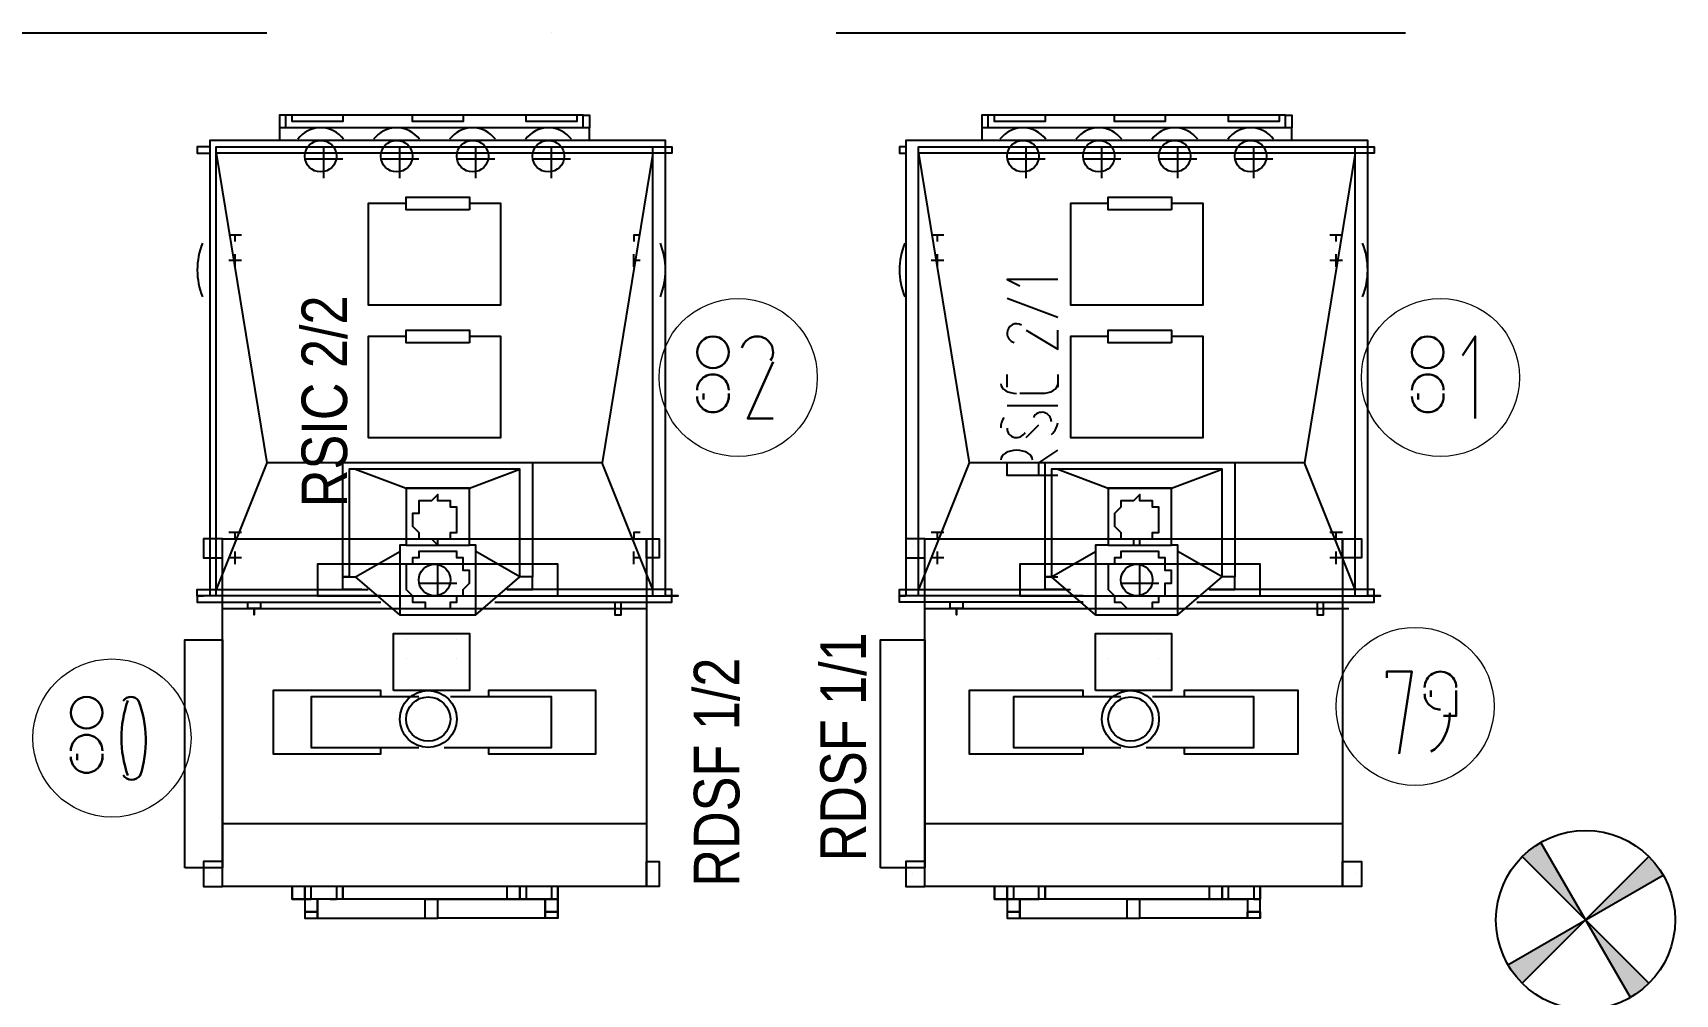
# Model space of a CAD drawing. Header units: metres. Extents: x -941 to 1333, y -28 to 1490.
# Drawn here: x 835.54 to 840.95, y 372.1 to 375.27 of the extents above; entities that cross this region are included whole.
import ezdxf

# ---------------------------------------------------------------- set-up
doc = ezdxf.new("R2010")
doc.units = ezdxf.units.M
doc.layers.add('00', color=7, linetype='Continuous')
doc.styles.add('style2A', font='swissc.ttf')

# ---------------------------------------------------------------- blocks, each defined once
blk = doc.blocks.new('auto-sprinkler')
at = {"layer": '00'}
h = blk.add_hatch(color=161, dxfattribs=at)
h.dxf.hatch_style = 1
h.paths.add_polyline_path([(0, 0), (-0.075, 0.1299, 0.065543), (-0.1061, 0.1061)])
h.paths.add_polyline_path([(0, 0), (0.1299, 0.075, 0.065543), (0.1061, 0.1061)])
h.paths.add_polyline_path([(0.075, -0.1299, 0.065543), (0.1061, -0.1061), (0, 0)])
h.paths.add_polyline_path([(-0.1299, -0.075, 0.065543), (-0.1061, -0.1061), (0, 0)])
at = {"layer": '00', "color": 170}
for points in [[(0.075, -0.1299), (-0.075, 0.1299)], [(-0.1061, -0.1061), (0.1061, 0.1061)], [(0.1061, -0.1061), (-0.1061, 0.1061)], [(-0.1299, -0.075), (0.1299, 0.075)]]:
    blk.add_lwpolyline(points, dxfattribs=at)
blk.add_circle((0, 0), 0.15, dxfattribs=at)

msp = doc.modelspace()

# ---------------------------------------------------------------- linework, layer by layer
at = {"lineweight": 25}
for points in [[(834.43749, 375.26854), (836.31205, 375.26854)], [(837.24932, 375.26854), (837.24932, 375.26854)], [(838.1866, 375.26854), (840.06116, 375.26854)], [(836.37453, 374.95611), (836.37453, 374.99777), (836.3537, 374.99777), (836.3537, 374.95611)], [(837.33264, 374.99777), (837.33264, 374.97694), (837.16601, 374.97694), (837.16601, 374.99777), (836.95773, 374.99777), (836.7911, 374.99777), (836.56199, 374.99777), (836.39536, 374.99777), (836.37453, 374.99777)], [(836.56199, 374.99777), (836.56199, 374.97694), (836.39536, 374.97694), (836.39536, 374.99777)], [(836.56199, 374.99777), (836.56199, 374.99777)], [(836.95773, 374.99777), (836.95773, 374.97694), (836.7911, 374.97694), (836.7911, 374.99777)], [(837.35347, 374.99777), (837.33264, 374.99777), (837.16601, 374.99777)], [(837.35347, 374.95611), (837.35347, 374.99777), (837.37429, 374.99777), (837.37429, 374.95611)], [(838.68648, 374.95611), (838.68648, 374.99777), (838.66566, 374.99777), (838.66566, 374.95611)], [(839.64459, 374.99777), (839.64459, 374.97694), (839.47796, 374.97694), (839.47796, 374.99777), (839.26968, 374.99777), (839.10305, 374.99777), (838.87394, 374.99777), (838.70731, 374.99777), (838.68648, 374.99777)], [(838.87394, 374.99777), (838.87394, 374.97694), (838.70731, 374.97694), (838.70731, 374.99777)], [(838.87394, 374.99777), (838.87394, 374.99777)], [(839.26968, 374.99777), (839.26968, 374.97694), (839.10305, 374.97694), (839.10305, 374.99777)], [(839.66542, 374.99777), (839.64459, 374.99777), (839.47796, 374.99777)], [(839.66542, 374.95611), (839.66542, 374.99777), (839.68625, 374.99777), (839.68625, 374.95611)], [(837.37429, 374.91445), (837.37429, 374.95611), (836.3537, 374.95611), (836.3537, 374.91445)], [(836.56199, 374.97694), (836.56199, 374.97694)], [(839.68625, 374.91445), (839.68625, 374.95611), (838.66566, 374.95611), (838.66566, 374.91445)], [(838.87394, 374.97694), (838.87394, 374.97694)], [(837.62424, 373.41481), (837.66589, 373.41481), (837.62424, 373.41481), (837.62424, 374.91445), (836.12459, 374.91445), (836.12459, 373.41481), (836.08293, 373.41481), (836.08293, 373.39398), (836.68696, 373.39398)], [(836.12459, 374.89363), (836.08293, 374.89363), (836.08293, 374.8728), (836.12459, 374.8728)], [(836.10376, 374.89363), (836.10376, 374.89363)], [(836.10376, 374.89363), (836.10376, 374.89363)], [(836.14542, 373.41481), (836.14542, 374.8728), (836.14542, 374.89363), (837.62424, 374.89363), (837.64506, 374.89363), (837.64506, 374.8728), (837.62424, 374.8728), (836.14542, 374.8728), (836.31205, 373.85221), (836.14542, 373.43564)], [(837.58258, 374.8728), (837.41595, 373.85221), (836.31205, 373.85221)], [(836.4995, 374.78948), (836.4995, 374.89363)], [(836.74944, 374.78948), (836.74944, 374.89363)], [(836.99938, 374.78948), (836.99938, 374.89363)], [(837.24932, 374.78948), (837.24932, 374.89363)], [(837.58258, 373.41481), (837.58258, 374.8728), (837.58258, 374.89363)], [(837.64506, 374.89363), (837.64506, 374.89363)], [(838.41571, 374.89363), (838.39489, 374.89363), (838.39489, 374.8728), (838.41571, 374.8728)], [(839.93619, 373.41481), (839.97784, 373.41481), (839.93619, 373.41481), (839.93619, 374.91445), (838.41571, 374.91445), (838.41571, 373.41481)], [(838.41571, 374.89363), (838.41571, 374.89363)], [(838.41571, 374.89363), (838.41571, 374.89363)], [(838.45737, 373.41481), (838.45737, 374.8728), (838.45737, 374.89363), (839.93619, 374.89363), (839.95702, 374.89363), (839.95702, 374.8728), (839.93619, 374.8728), (838.45737, 374.8728), (838.624, 373.85221), (838.45737, 373.43564)], [(839.89453, 374.8728), (839.7279, 373.85221), (838.624, 373.85221)], [(838.81145, 374.78948), (838.81145, 374.89363)], [(839.0614, 374.78948), (839.0614, 374.89363)], [(839.31134, 374.78948), (839.31134, 374.89363)], [(839.56128, 374.78948), (839.56128, 374.89363)], [(839.89453, 373.41481), (839.89453, 374.8728), (839.89453, 374.89363)], [(839.95702, 374.89363), (839.95702, 374.89363)], [(836.56199, 374.85197), (836.43702, 374.85197)], [(836.81193, 374.85197), (836.68696, 374.85197)], [(837.06187, 374.85197), (836.9369, 374.85197)], [(837.31181, 374.85197), (837.18684, 374.85197)], [(838.87394, 374.85197), (838.74897, 374.85197)], [(839.12388, 374.85197), (838.99891, 374.85197)], [(839.37382, 374.85197), (839.24885, 374.85197)], [(839.62376, 374.85197), (839.49879, 374.85197)], [(836.77027, 374.70617), (836.6453, 374.70617), (836.6453, 374.37292), (837.0827, 374.37292), (837.0827, 374.70617), (836.97856, 374.70617)], [(839.08222, 374.70617), (838.95725, 374.70617), (838.95725, 374.37292), (839.39465, 374.37292), (839.39465, 374.70617), (839.29051, 374.70617)], [(836.22873, 374.60203), (836.18708, 374.60203)], [(836.2079, 374.60203), (836.2079, 374.60203)], [(836.2079, 374.5812), (836.2079, 374.60203)], [(837.52009, 374.60203), (837.52009, 374.60203)], [(837.54092, 374.60203), (837.52009, 374.60203), (837.52009, 374.5812)], [(838.54069, 374.60203), (838.49903, 374.60203)], [(838.51986, 374.60203), (838.51986, 374.60203)], [(838.51986, 374.5812), (838.51986, 374.60203)], [(839.85287, 374.60203), (839.81122, 374.60203)], [(839.83205, 374.60203), (839.83205, 374.60203)], [(839.83205, 374.5812), (839.83205, 374.60203)], [(836.22873, 374.51872), (836.18708, 374.51872)], [(836.2079, 374.49789), (836.2079, 374.53954)], [(836.2079, 374.51872), (836.2079, 374.51872)], [(837.52009, 374.49789), (837.52009, 374.53954)], [(837.52009, 374.51872), (837.52009, 374.51872)], [(837.54092, 374.51872), (837.52009, 374.51872)], [(838.54069, 374.51872), (838.49903, 374.51872)], [(838.51986, 374.49789), (838.51986, 374.53954)], [(838.51986, 374.51872), (838.51986, 374.51872)], [(839.85287, 374.51872), (839.81122, 374.51872)], [(839.83205, 374.49789), (839.83205, 374.53954)], [(839.83205, 374.51872), (839.83205, 374.51872)], [(838.9156, 374.45623), (838.74897, 374.45623), (838.79063, 374.4354)], [(838.9156, 374.33126), (838.74897, 374.39374)], [(838.81145, 374.2896), (838.9156, 374.22712), (838.9156, 374.2896)], [(836.24956, 374.22712), (836.24956, 374.22712)], [(836.77027, 374.26877), (836.6453, 374.26877), (836.6453, 373.93552), (837.0827, 373.93552), (837.0827, 374.26877), (836.97856, 374.26877)], [(837.47844, 374.22712), (837.47844, 374.22712)], [(838.56151, 374.22712), (838.56151, 374.22712)], [(839.08222, 374.26877), (838.95725, 374.26877), (838.95725, 373.93552), (839.39465, 373.93552), (839.39465, 374.26877), (839.29051, 374.26877)], [(839.79039, 374.22712), (839.79039, 374.22712)], [(836.24956, 374.20629), (836.24956, 374.20629)], [(836.27039, 374.20629), (836.27039, 374.20629)], [(836.27039, 374.20629), (836.27039, 374.20629)], [(837.47844, 374.20629), (837.47844, 374.20629)], [(837.47844, 374.20629), (837.47844, 374.20629)], [(838.56151, 374.20629), (838.56151, 374.20629)], [(838.58234, 374.20629), (838.58234, 374.20629)], [(839.79039, 374.20629), (839.79039, 374.20629)], [(839.79039, 374.20629), (839.79039, 374.20629)], [(838.74897, 374.10215), (838.74897, 374.1438)], [(838.9156, 374.1438), (838.9156, 374.10215)], [(838.87394, 374.08132), (838.79063, 374.08132)], [(838.9156, 374.03966), (838.74897, 374.03966)], [(836.29122, 373.95635), (836.29122, 373.95635)], [(836.31205, 373.95635), (836.31205, 373.95635)], [(836.31205, 373.95635), (836.31205, 373.95635)], [(837.43678, 373.95635), (837.43678, 373.95635)], [(837.43678, 373.95635), (837.43678, 373.95635)], [(838.60317, 373.95635), (838.60317, 373.95635)], [(838.60317, 373.95635), (838.60317, 373.95635)], [(838.624, 373.95635), (838.624, 373.95635)], [(838.624, 373.95635), (838.624, 373.95635)], [(838.81145, 373.93552), (838.85311, 373.97718)], [(839.74873, 373.95635), (839.74873, 373.95635)], [(839.74873, 373.95635), (839.74873, 373.95635)], [(836.77027, 373.76889), (836.97856, 373.76889), (837.14518, 373.83138), (836.58282, 373.83138), (836.58282, 373.4773), (836.56199, 373.4773), (836.56199, 373.85221)], [(837.18684, 373.85221), (837.18684, 373.4773), (837.14518, 373.4773), (837.14518, 373.83138)], [(837.58258, 373.43564), (837.41595, 373.85221)], [(838.9156, 373.81055), (838.74897, 373.81055), (838.74897, 373.85221)], [(838.85311, 373.81055), (838.85311, 373.85221), (838.9156, 373.89386)], [(839.08222, 373.76889), (839.29051, 373.76889), (839.45713, 373.83138), (838.89477, 373.83138), (838.89477, 373.4773), (838.87394, 373.4773), (838.87394, 373.85221)], [(839.49879, 373.85221), (839.49879, 373.4773), (839.45713, 373.4773), (839.45713, 373.83138)], [(839.89453, 373.43564), (839.7279, 373.85221)], [(836.60364, 373.83138), (836.77027, 373.76889), (836.77027, 373.58144), (836.74944, 373.58144), (836.74944, 373.35232), (836.60364, 373.4773), (836.74944, 373.56061)], [(838.9156, 373.83138), (839.08222, 373.76889), (839.08222, 373.58144), (839.04057, 373.58144), (839.04057, 373.35232), (838.89477, 373.4773), (839.04057, 373.56061)], [(836.27039, 373.74806), (836.27039, 373.74806)], [(836.29122, 373.76889), (836.29122, 373.76889)], [(836.29122, 373.76889), (836.29122, 373.76889)], [(836.74944, 373.35232), (836.99938, 373.35232), (836.99938, 373.58144), (836.97856, 373.58144), (836.97856, 373.76889), (836.77027, 373.76889), (836.77027, 373.58144), (836.97856, 373.58144)], [(837.45761, 373.76889), (837.45761, 373.76889)], [(837.45761, 373.76889), (837.45761, 373.76889)], [(837.45761, 373.74806), (837.45761, 373.74806)], [(838.58234, 373.74806), (838.58234, 373.74806)], [(838.60317, 373.76889), (838.60317, 373.76889)], [(838.60317, 373.76889), (838.60317, 373.76889)], [(839.04057, 373.35232), (839.31134, 373.35232), (839.31134, 373.58144), (839.29051, 373.58144), (839.29051, 373.76889), (839.08222, 373.76889), (839.08222, 373.58144), (839.29051, 373.58144)], [(839.76956, 373.76889), (839.76956, 373.76889)], [(839.76956, 373.76889), (839.76956, 373.76889)], [(839.76956, 373.74806), (839.76956, 373.74806)], [(836.24956, 373.70641), (836.24956, 373.70641)], [(836.24956, 373.68558), (836.24956, 373.68558)], [(836.24956, 373.68558), (836.24956, 373.68558)], [(836.27039, 373.72724), (836.27039, 373.72724)], [(836.27039, 373.72724), (836.27039, 373.72724)], [(837.47844, 373.72724), (837.47844, 373.72724)], [(837.47844, 373.72724), (837.47844, 373.72724)], [(837.47844, 373.70641), (837.47844, 373.70641)], [(837.47844, 373.68558), (837.47844, 373.68558)], [(837.49927, 373.68558), (837.49927, 373.68558)], [(838.56151, 373.70641), (838.56151, 373.70641)], [(838.56151, 373.68558), (838.56151, 373.68558)], [(838.56151, 373.68558), (838.56151, 373.68558)], [(838.58234, 373.72724), (838.58234, 373.72724)], [(838.58234, 373.72724), (838.58234, 373.72724)], [(839.79039, 373.72724), (839.79039, 373.72724)], [(839.79039, 373.72724), (839.79039, 373.72724)], [(839.79039, 373.70641), (839.79039, 373.70641)], [(839.79039, 373.68558), (839.79039, 373.68558)], [(839.81122, 373.68558), (839.81122, 373.68558)], [(836.12459, 373.58144), (836.12459, 373.58144)], [(836.22873, 373.62309), (836.18708, 373.62309)], [(836.2079, 373.62309), (836.2079, 373.62309)], [(836.2079, 373.60227), (836.2079, 373.62309)], [(836.87441, 373.58144), (836.87441, 373.58144)], [(836.87441, 373.58144), (836.87441, 373.58144)], [(837.52009, 373.62309), (837.52009, 373.62309)], [(837.54092, 373.62309), (837.52009, 373.62309), (837.52009, 373.60227)], [(837.58258, 373.58144), (837.58258, 373.58144)], [(837.58258, 373.58144), (837.58258, 373.58144)], [(838.43654, 373.58144), (838.43654, 373.58144)], [(838.54069, 373.62309), (838.49903, 373.62309)], [(838.51986, 373.62309), (838.51986, 373.62309)], [(838.51986, 373.60227), (838.51986, 373.62309)], [(839.18637, 373.58144), (839.18637, 373.58144)], [(839.18637, 373.58144), (839.18637, 373.58144)], [(839.85287, 373.62309), (839.81122, 373.62309)], [(839.83205, 373.62309), (839.83205, 373.62309)], [(839.83205, 373.60227), (839.83205, 373.62309)], [(839.89453, 373.58144), (839.89453, 373.58144)], [(839.89453, 373.58144), (839.89453, 373.58144)], [(836.22873, 373.53978), (836.18708, 373.53978)], [(836.2079, 373.51895), (836.2079, 373.56061)], [(836.2079, 373.53978), (836.2079, 373.53978)], [(836.87441, 373.41481), (836.87441, 373.51895)], [(836.99938, 373.35232), (837.14518, 373.4773), (836.99938, 373.56061)], [(837.52009, 373.51895), (837.52009, 373.56061)], [(837.52009, 373.53978), (837.52009, 373.53978)], [(837.54092, 373.53978), (837.52009, 373.53978)], [(838.54069, 373.53978), (838.49903, 373.53978)], [(838.51986, 373.51895), (838.51986, 373.56061)], [(838.51986, 373.53978), (838.51986, 373.53978)], [(839.18637, 373.41481), (839.18637, 373.51895)], [(839.31134, 373.35232), (839.45713, 373.4773), (839.31134, 373.56061)], [(839.85287, 373.53978), (839.81122, 373.53978)], [(839.83205, 373.51895), (839.83205, 373.56061)], [(839.83205, 373.53978), (839.83205, 373.53978)], [(836.62447, 373.43564), (836.56199, 373.43564), (836.56199, 373.4773), (836.60364, 373.4773)], [(836.97856, 373.4773), (836.97856, 373.4773)], [(837.06187, 373.41481), (837.62424, 373.41481), (837.64506, 373.41481), (837.64506, 373.43564), (837.62424, 373.43564), (837.10353, 373.43564), (837.18684, 373.43564), (837.18684, 373.4773), (837.14518, 373.4773)], [(838.93642, 373.43564), (838.87394, 373.43564), (838.87394, 373.4773), (838.9156, 373.4773)], [(839.29051, 373.4773), (839.29051, 373.4773)], [(839.37382, 373.41481), (839.93619, 373.41481), (839.95702, 373.41481), (839.95702, 373.43564), (839.93619, 373.43564), (839.41548, 373.43564), (839.49879, 373.43564), (839.49879, 373.4773), (839.45713, 373.4773)], [(836.68696, 373.41481), (836.12459, 373.41481), (836.08293, 373.41481), (836.08293, 373.43564), (836.12459, 373.43564), (836.6453, 373.43564)], [(836.08293, 373.41481), (836.08293, 373.41481)], [(836.08293, 373.41481), (836.10376, 373.41481)], [(836.08293, 373.41481), (836.08293, 373.41481)], [(836.10376, 373.43564), (836.10376, 373.43564)], [(836.10376, 373.41481), (836.10376, 373.41481)], [(836.14542, 373.41481), (836.14542, 373.41481)], [(836.81193, 373.45647), (836.9369, 373.45647)], [(837.06187, 373.39398), (837.64506, 373.39398), (837.64506, 373.41481)], [(837.58258, 373.41481), (837.58258, 373.41481)], [(837.62424, 373.41481), (837.62424, 373.41481)], [(837.64506, 373.43564), (837.64506, 373.43564)], [(837.66589, 373.41481), (837.66589, 373.41481)], [(837.66589, 373.41481), (837.66589, 373.41481)], [(838.99891, 373.41481), (838.41571, 373.41481), (838.39489, 373.41481), (838.39489, 373.43564), (838.41571, 373.43564), (838.95725, 373.43564)], [(838.99891, 373.39398), (838.39489, 373.39398), (838.39489, 373.41481), (838.41571, 373.41481), (838.39489, 373.41481)], [(838.39489, 373.41481), (838.39489, 373.41481)], [(838.39489, 373.41481), (838.39489, 373.41481)], [(838.41571, 373.41481), (838.41571, 373.41481)], [(838.45737, 373.41481), (838.45737, 373.41481)], [(839.12388, 373.45647), (839.24885, 373.45647)], [(839.37382, 373.39398), (839.95702, 373.39398), (839.95702, 373.41481)], [(839.89453, 373.41481), (839.89453, 373.41481)], [(839.93619, 373.41481), (839.93619, 373.41481)], [(839.95702, 373.43564), (839.95702, 373.43564)], [(839.97784, 373.41481), (839.97784, 373.41481)], [(839.97784, 373.41481), (839.97784, 373.41481)], [(836.16625, 373.37315), (837.56175, 373.37315)], [(836.29122, 373.39398), (836.29122, 373.37315), (836.24956, 373.37315), (836.24956, 373.39398)], [(836.24956, 373.37315), (836.24956, 373.37315)], [(836.27039, 373.37315), (836.27039, 373.35232), (836.27039, 373.37315)], [(837.45761, 373.39398), (837.45761, 373.37315), (837.47844, 373.37315), (837.47844, 373.39398)], [(837.45761, 373.37315), (837.45761, 373.35232), (837.47844, 373.35232), (837.47844, 373.37315)], [(837.47844, 373.37315), (837.47844, 373.37315)], [(838.4782, 373.37315), (839.8737, 373.37315)], [(838.60317, 373.39398), (838.60317, 373.37315), (838.56151, 373.37315), (838.56151, 373.39398)], [(838.56151, 373.37315), (838.56151, 373.37315)], [(838.58234, 373.37315), (838.58234, 373.35232), (838.58234, 373.37315)], [(839.76956, 373.39398), (839.76956, 373.37315), (839.79039, 373.37315), (839.79039, 373.39398)], [(839.76956, 373.37315), (839.76956, 373.35232), (839.79039, 373.35232), (839.79039, 373.37315)], [(839.79039, 373.37315), (839.79039, 373.37315)], [(836.27039, 373.35232), (836.27039, 373.35232)], [(838.58234, 373.35232), (838.58234, 373.35232)], [(836.77027, 373.26901), (836.77027, 373.26901)], [(836.9369, 373.26901), (836.9369, 373.26901)], [(839.08222, 373.26901), (839.08222, 373.26901)], [(839.24885, 373.26901), (839.24885, 373.26901)], [(836.77027, 373.20653), (836.77027, 373.20653)], [(836.9369, 373.20653), (836.9369, 373.20653)], [(839.08222, 373.20653), (839.08222, 373.20653)], [(839.24885, 373.20653), (839.24885, 373.20653)], [(836.68696, 373.08156), (836.68696, 373.10238), (836.33287, 373.10238), (836.33287, 372.8941), (836.68696, 372.8941), (836.68696, 372.91493)], [(837.04104, 372.91493), (837.04104, 372.8941), (837.39512, 372.8941), (837.39512, 373.10238), (837.04104, 373.10238), (837.04104, 373.08156)], [(838.99891, 373.08156), (838.99891, 373.10238), (838.624, 373.10238), (838.624, 372.8941), (838.99891, 372.8941), (838.99891, 372.91493)], [(839.33216, 372.91493), (839.33216, 372.8941), (839.70708, 372.8941), (839.70708, 373.10238), (839.33216, 373.10238), (839.33216, 373.08156)], [(836.81193, 373.08156), (836.45785, 373.08156), (836.45785, 372.91493), (836.81193, 372.91493)], [(836.89524, 372.91493), (837.24932, 372.91493), (837.24932, 373.08156), (836.91607, 373.08156)], [(839.12388, 373.08156), (838.7698, 373.08156), (838.7698, 372.91493), (839.12388, 372.91493)], [(839.20719, 372.91493), (839.56128, 372.91493), (839.56128, 373.08156), (839.22802, 373.08156)], [(836.16625, 372.66499), (837.56175, 372.66499)], [(838.4782, 372.66499), (839.85287, 372.66499)], [(836.12459, 372.49836), (836.12459, 372.49836)], [(837.58258, 372.49836), (837.58258, 372.49836)], [(838.43654, 372.49836), (838.43654, 372.49836)], [(839.89453, 372.49836), (839.89453, 372.49836)], [(836.39536, 372.4567), (836.39536, 372.41505), (836.39536, 372.4567)], [(837.24932, 372.4567), (837.24932, 372.41505), (837.27015, 372.41505), (837.24932, 372.41505), (837.2285, 372.41505), (837.27015, 372.41505), (837.27015, 372.37339), (837.2285, 372.37339), (837.27015, 372.37339), (837.2285, 372.37339), (837.27015, 372.37339), (837.27015, 372.41505), (837.2285, 372.41505), (837.18684, 372.41505), (836.85358, 372.41505), (836.52033, 372.41505), (836.47867, 372.41505), (836.43702, 372.41505), (836.39536, 372.41505), (836.39536, 372.4567)], [(836.39536, 372.41505), (836.43702, 372.41505), (836.43702, 372.4567), (836.43702, 372.41505), (836.43702, 372.37339), (836.43702, 372.35256)], [(836.54116, 372.4567), (836.54116, 372.41505), (836.52033, 372.41505), (836.47867, 372.41505), (836.45785, 372.41505), (836.43702, 372.41505), (836.45785, 372.41505), (836.45785, 372.4567)], [(837.10353, 372.41505), (837.10353, 372.4567)], [(837.16601, 372.4567), (837.16601, 372.41505)], [(838.70731, 372.4567), (838.70731, 372.41505), (838.70731, 372.4567)], [(839.56128, 372.4567), (839.56128, 372.41505), (839.58211, 372.41505), (839.56128, 372.41505), (839.54045, 372.41505), (839.49879, 372.41505), (839.16554, 372.41505), (838.83228, 372.41505), (838.79063, 372.41505), (838.74897, 372.41505), (838.70731, 372.41505), (838.70731, 372.4567)], [(838.70731, 372.41505), (838.74897, 372.41505), (838.74897, 372.4567), (838.74897, 372.41505), (838.74897, 372.37339), (838.74897, 372.35256)], [(838.7698, 372.4567), (838.7698, 372.41505), (838.74897, 372.41505), (838.7698, 372.41505), (838.79063, 372.41505), (838.83228, 372.41505), (838.85311, 372.41505), (838.85311, 372.4567)], [(839.14471, 372.35256), (839.14471, 372.41505), (838.79063, 372.41505), (838.74897, 372.41505), (838.74897, 372.37339), (838.79063, 372.37339), (838.79063, 372.41505), (838.79063, 372.37339), (838.74897, 372.37339), (838.74897, 372.35256), (838.79063, 372.35256), (838.79063, 372.37339), (838.79063, 372.35256), (839.14471, 372.35256), (839.18637, 372.35256), (839.18637, 372.41505), (839.54045, 372.41505), (839.54045, 372.37339), (839.58211, 372.37339), (839.54045, 372.37339), (839.58211, 372.37339), (839.58211, 372.41505), (839.58211, 372.4567), (839.58211, 372.41505), (839.54045, 372.41505), (839.49879, 372.41505), (839.47796, 372.41505), (839.47796, 372.4567)], [(839.41548, 372.41505), (839.41548, 372.4567)], [(836.39536, 372.41505), (836.39536, 372.41505)], [(836.39536, 372.41505), (836.39536, 372.41505)], [(836.83276, 372.35256), (836.83276, 372.41505), (836.47867, 372.41505), (836.43702, 372.41505), (836.43702, 372.37339), (836.47867, 372.37339), (836.47867, 372.41505), (836.47867, 372.37339), (836.43702, 372.37339), (836.43702, 372.35256), (836.47867, 372.35256), (836.47867, 372.37339), (836.47867, 372.35256), (836.83276, 372.35256), (836.87441, 372.35256), (836.87441, 372.41505), (837.2285, 372.41505), (837.2285, 372.37339), (837.2285, 372.41505), (837.18684, 372.41505)], [(836.43702, 372.41505), (836.43702, 372.41505)], [(836.43702, 372.41505), (836.43702, 372.41505)], [(836.43702, 372.41505), (836.43702, 372.41505)], [(836.43702, 372.41505), (836.43702, 372.41505)], [(836.43702, 372.41505), (836.43702, 372.41505)], [(836.43702, 372.41505), (836.43702, 372.41505)], [(836.43702, 372.41505), (836.43702, 372.41505)], [(836.43702, 372.41505), (836.43702, 372.41505)], [(836.45785, 372.41505), (836.45785, 372.41505)], [(836.47867, 372.41505), (836.47867, 372.41505)], [(836.47867, 372.41505), (836.47867, 372.41505)], [(836.47867, 372.41505), (836.47867, 372.41505)], [(836.4995, 372.41505), (836.4995, 372.41505)], [(836.54116, 372.41505), (836.52033, 372.41505), (836.54116, 372.41505)], [(836.52033, 372.41505), (836.52033, 372.41505)], [(836.52033, 372.41505), (836.52033, 372.41505)], [(836.52033, 372.41505), (836.52033, 372.41505)], [(836.52033, 372.41505), (836.52033, 372.41505)], [(836.54116, 372.41505), (836.54116, 372.41505)], [(836.54116, 372.41505), (836.54116, 372.41505)], [(836.83276, 372.41505), (836.87441, 372.41505)], [(836.83276, 372.41505), (836.83276, 372.41505)], [(836.87441, 372.41505), (836.83276, 372.41505)], [(836.83276, 372.41505), (836.83276, 372.41505)], [(836.83276, 372.41505), (836.83276, 372.41505)], [(836.83276, 372.41505), (836.83276, 372.41505)], [(836.83276, 372.41505), (836.83276, 372.41505)], [(836.85358, 372.41505), (836.85358, 372.41505)], [(836.85358, 372.41505), (836.85358, 372.41505)], [(836.85358, 372.41505), (836.85358, 372.41505)], [(836.85358, 372.41505), (836.85358, 372.41505)], [(836.85358, 372.41505), (836.85358, 372.41505)], [(836.87441, 372.41505), (836.87441, 372.41505)], [(836.87441, 372.41505), (836.87441, 372.41505)], [(836.87441, 372.41505), (836.87441, 372.41505)], [(837.18684, 372.41505), (837.18684, 372.41505)], [(837.18684, 372.41505), (837.18684, 372.41505)], [(837.18684, 372.41505), (837.18684, 372.41505)], [(837.18684, 372.41505), (837.18684, 372.41505)], [(837.18684, 372.41505), (837.18684, 372.41505)], [(837.20767, 372.41505), (837.20767, 372.41505)], [(837.2285, 372.41505), (837.2285, 372.41505)], [(837.2285, 372.41505), (837.2285, 372.41505)], [(837.2285, 372.41505), (837.2285, 372.41505)], [(837.2285, 372.41505), (837.2285, 372.41505)], [(837.24932, 372.41505), (837.24932, 372.41505)], [(837.27015, 372.41505), (837.27015, 372.41505)], [(837.27015, 372.41505), (837.27015, 372.41505)], [(837.27015, 372.41505), (837.27015, 372.41505)], [(837.27015, 372.41505), (837.27015, 372.41505)], [(837.27015, 372.41505), (837.27015, 372.41505)], [(837.27015, 372.41505), (837.27015, 372.41505)], [(837.27015, 372.41505), (837.27015, 372.41505)], [(837.27015, 372.41505), (837.27015, 372.41505)], [(837.27015, 372.41505), (837.27015, 372.41505)], [(838.70731, 372.41505), (838.70731, 372.41505)], [(838.70731, 372.41505), (838.70731, 372.41505)], [(838.74897, 372.41505), (838.74897, 372.41505)], [(838.74897, 372.41505), (838.74897, 372.41505)], [(838.74897, 372.41505), (838.74897, 372.41505)], [(838.74897, 372.41505), (838.74897, 372.41505)], [(838.74897, 372.41505), (838.74897, 372.41505)], [(838.74897, 372.41505), (838.74897, 372.41505)], [(838.74897, 372.41505), (838.74897, 372.41505)], [(838.74897, 372.41505), (838.74897, 372.41505)], [(838.7698, 372.41505), (838.7698, 372.41505)], [(838.79063, 372.41505), (838.79063, 372.41505)], [(838.79063, 372.41505), (838.79063, 372.41505)], [(838.79063, 372.41505), (838.79063, 372.41505)], [(838.81145, 372.41505), (838.81145, 372.41505)], [(838.83228, 372.41505), (838.83228, 372.41505)], [(838.83228, 372.41505), (838.83228, 372.41505)], [(838.83228, 372.41505), (838.83228, 372.41505)], [(838.83228, 372.41505), (838.83228, 372.41505)], [(838.83228, 372.41505), (838.83228, 372.41505)], [(839.14471, 372.41505), (839.18637, 372.41505)], [(839.14471, 372.41505), (839.14471, 372.41505)], [(839.18637, 372.41505), (839.14471, 372.41505)], [(839.14471, 372.41505), (839.14471, 372.41505)], [(839.14471, 372.41505), (839.14471, 372.41505)], [(839.14471, 372.41505), (839.14471, 372.41505)], [(839.14471, 372.41505), (839.14471, 372.41505)], [(839.16554, 372.41505), (839.16554, 372.41505)], [(839.16554, 372.41505), (839.16554, 372.41505)], [(839.16554, 372.41505), (839.16554, 372.41505)], [(839.16554, 372.41505), (839.16554, 372.41505)], [(839.16554, 372.41505), (839.16554, 372.41505)], [(839.18637, 372.41505), (839.18637, 372.41505)], [(839.18637, 372.41505), (839.18637, 372.41505)], [(839.18637, 372.41505), (839.18637, 372.41505)], [(839.47796, 372.41505), (839.47796, 372.41505)], [(839.47796, 372.41505), (839.49879, 372.41505), (839.47796, 372.41505)], [(839.47796, 372.41505), (839.47796, 372.41505)], [(839.49879, 372.41505), (839.49879, 372.41505)], [(839.49879, 372.41505), (839.49879, 372.41505)], [(839.49879, 372.41505), (839.49879, 372.41505)], [(839.51962, 372.41505), (839.51962, 372.41505)], [(839.54045, 372.41505), (839.54045, 372.41505)], [(839.54045, 372.41505), (839.54045, 372.41505)], [(839.54045, 372.41505), (839.54045, 372.41505)], [(839.54045, 372.41505), (839.54045, 372.41505)], [(839.56128, 372.41505), (839.56128, 372.41505)], [(839.58211, 372.41505), (839.58211, 372.41505)], [(839.58211, 372.41505), (839.58211, 372.41505)], [(839.58211, 372.41505), (839.58211, 372.41505)], [(839.58211, 372.41505), (839.58211, 372.41505)], [(839.58211, 372.41505), (839.58211, 372.41505)], [(839.58211, 372.41505), (839.58211, 372.41505)], [(839.58211, 372.41505), (839.58211, 372.41505)], [(839.58211, 372.41505), (839.58211, 372.41505)], [(839.58211, 372.41505), (839.58211, 372.41505)], [(836.43702, 372.37339), (836.43702, 372.37339)], [(836.43702, 372.37339), (836.43702, 372.37339)], [(836.43702, 372.37339), (836.43702, 372.37339)], [(836.43702, 372.37339), (836.43702, 372.37339)], [(836.43702, 372.37339), (836.43702, 372.37339)], [(836.43702, 372.37339), (836.43702, 372.37339)], [(836.47867, 372.37339), (836.43702, 372.37339)], [(836.43702, 372.37339), (836.43702, 372.37339)], [(836.47867, 372.37339), (836.43702, 372.37339)], [(836.43702, 372.35256), (836.43702, 372.35256)], [(836.47867, 372.37339), (836.47867, 372.37339)], [(836.47867, 372.35256), (836.47867, 372.35256)], [(836.47867, 372.35256), (836.47867, 372.35256)], [(836.47867, 372.35256), (836.47867, 372.35256)], [(836.83276, 372.37339), (836.83276, 372.37339)], [(836.83276, 372.35256), (836.83276, 372.35256)], [(836.83276, 372.35256), (836.83276, 372.35256)], [(836.83276, 372.35256), (836.83276, 372.35256)], [(837.27015, 372.35256), (837.27015, 372.37339), (837.27015, 372.35256), (837.2285, 372.35256), (837.2285, 372.37339), (837.2285, 372.35256), (836.87441, 372.35256)], [(836.87441, 372.35256), (836.87441, 372.35256)], [(836.87441, 372.35256), (836.87441, 372.35256)], [(837.2285, 372.37339), (837.2285, 372.37339)], [(837.2285, 372.35256), (837.2285, 372.35256)], [(837.2285, 372.35256), (837.2285, 372.35256)], [(837.2285, 372.35256), (837.2285, 372.35256)], [(837.27015, 372.37339), (837.27015, 372.37339)], [(837.27015, 372.37339), (837.27015, 372.37339)], [(837.27015, 372.37339), (837.27015, 372.37339)], [(837.27015, 372.37339), (837.27015, 372.37339)], [(837.27015, 372.37339), (837.27015, 372.37339)], [(837.27015, 372.37339), (837.27015, 372.37339)], [(837.27015, 372.35256), (837.27015, 372.35256)], [(838.74897, 372.37339), (838.74897, 372.37339)], [(838.74897, 372.37339), (838.74897, 372.37339)], [(838.74897, 372.37339), (838.74897, 372.37339)], [(838.74897, 372.37339), (838.74897, 372.37339)], [(838.74897, 372.37339), (838.74897, 372.37339)], [(838.74897, 372.37339), (838.74897, 372.37339)], [(838.79063, 372.37339), (838.74897, 372.37339)], [(838.74897, 372.37339), (838.74897, 372.37339)], [(838.79063, 372.37339), (838.74897, 372.37339)], [(838.74897, 372.35256), (838.74897, 372.35256)], [(838.79063, 372.37339), (838.79063, 372.37339)], [(838.79063, 372.35256), (838.79063, 372.35256)], [(838.79063, 372.35256), (838.79063, 372.35256)], [(838.79063, 372.35256), (838.79063, 372.35256)], [(839.14471, 372.37339), (839.14471, 372.37339)], [(839.14471, 372.35256), (839.14471, 372.35256)], [(839.14471, 372.35256), (839.14471, 372.35256)], [(839.14471, 372.35256), (839.14471, 372.35256)], [(839.58211, 372.35256), (839.58211, 372.37339), (839.58211, 372.35256), (839.54045, 372.35256), (839.54045, 372.37339), (839.54045, 372.35256), (839.18637, 372.35256)], [(839.18637, 372.35256), (839.18637, 372.35256)], [(839.18637, 372.35256), (839.18637, 372.35256)], [(839.54045, 372.37339), (839.54045, 372.37339)], [(839.54045, 372.35256), (839.54045, 372.35256)], [(839.54045, 372.35256), (839.54045, 372.35256)], [(839.54045, 372.35256), (839.54045, 372.35256)], [(839.58211, 372.37339), (839.58211, 372.37339)], [(839.58211, 372.37339), (839.58211, 372.37339)], [(839.58211, 372.37339), (839.58211, 372.37339)], [(839.58211, 372.37339), (839.58211, 372.37339)], [(839.58211, 372.37339), (839.58211, 372.37339)], [(839.58211, 372.37339), (839.58211, 372.37339)], [(839.58211, 372.35256), (839.58211, 372.35256)]]:
    msp.add_lwpolyline(points, dxfattribs=at)
for points in [[(836.97856, 374.68534), (836.77027, 374.68534), (836.77027, 374.727), (836.97856, 374.727)], [(839.29051, 374.68534), (839.08222, 374.68534), (839.08222, 374.727), (839.29051, 374.727)], [(836.97856, 374.24795), (836.77027, 374.24795), (836.77027, 374.2896), (836.97856, 374.2896)], [(839.29051, 374.24795), (839.08222, 374.24795), (839.08222, 374.2896), (839.29051, 374.2896)], [(836.87441, 373.58144), (836.87441, 373.60227), (836.89524, 373.60227), (836.91607, 373.60227), (836.91607, 373.62309), (836.9369, 373.62309), (836.9369, 373.64392), (836.9369, 373.66475), (836.9369, 373.68558), (836.9369, 373.70641), (836.91607, 373.70641), (836.91607, 373.72724), (836.89524, 373.72724), (836.87441, 373.72724), (836.87441, 373.74806), (836.85358, 373.72724), (836.83276, 373.72724), (836.81193, 373.72724), (836.81193, 373.70641), (836.81193, 373.68558), (836.7911, 373.68558), (836.7911, 373.66475), (836.7911, 373.64392), (836.81193, 373.62309), (836.81193, 373.60227), (836.83276, 373.60227), (836.85358, 373.60227)], [(839.18637, 373.58144), (839.18637, 373.60227), (839.20719, 373.60227), (839.22802, 373.60227), (839.22802, 373.62309), (839.24885, 373.62309), (839.24885, 373.64392), (839.24885, 373.66475), (839.24885, 373.68558), (839.24885, 373.70641), (839.22802, 373.70641), (839.22802, 373.72724), (839.20719, 373.72724), (839.18637, 373.72724), (839.18637, 373.74806), (839.16554, 373.72724), (839.14471, 373.72724), (839.12388, 373.72724), (839.12388, 373.70641), (839.10305, 373.68558), (839.10305, 373.66475), (839.10305, 373.64392), (839.12388, 373.62309), (839.12388, 373.60227), (839.14471, 373.60227), (839.16554, 373.60227), (839.16554, 373.58144)], [(836.16625, 373.53978), (836.16625, 373.60227), (836.10376, 373.60227), (836.10376, 373.53978)], [(836.16625, 372.4567), (836.16625, 373.60227), (837.56175, 373.60227), (837.56175, 372.4567)], [(837.56175, 373.53978), (837.56175, 373.60227), (837.60341, 373.60227), (837.60341, 373.53978)], [(837.56175, 373.53978), (837.56175, 373.60227), (837.60341, 373.60227), (837.60341, 373.53978)], [(838.4782, 373.53978), (838.4782, 373.60227), (838.41571, 373.60227), (838.41571, 373.53978)], [(838.4782, 372.4567), (838.4782, 373.60227), (839.85287, 373.60227), (839.85287, 372.4567)], [(839.85287, 373.53978), (839.85287, 373.60227), (839.91536, 373.60227), (839.91536, 373.53978)], [(839.85287, 373.53978), (839.85287, 373.60227), (839.91536, 373.60227), (839.91536, 373.53978)], [(837.27015, 373.41481), (837.27015, 373.51895), (836.47867, 373.51895), (836.47867, 373.41481)], [(836.97856, 373.4773), (836.97856, 373.49812), (836.95773, 373.49812), (836.95773, 373.51895), (836.95773, 373.53978), (836.9369, 373.53978), (836.9369, 373.56061), (836.91607, 373.56061), (836.89524, 373.56061), (836.87441, 373.56061), (836.85358, 373.56061), (836.83276, 373.56061), (836.81193, 373.56061), (836.81193, 373.53978), (836.7911, 373.53978), (836.7911, 373.51895), (836.77027, 373.51895), (836.77027, 373.49812), (836.77027, 373.4773), (836.77027, 373.45647), (836.77027, 373.43564), (836.7911, 373.41481), (836.7911, 373.39398), (836.81193, 373.39398), (836.83276, 373.39398), (836.83276, 373.37315), (836.85358, 373.37315), (836.87441, 373.37315), (836.89524, 373.37315), (836.91607, 373.37315), (836.91607, 373.39398), (836.9369, 373.39398), (836.9369, 373.41481), (836.95773, 373.41481), (836.95773, 373.43564), (836.97856, 373.45647)], [(839.58211, 373.41481), (839.58211, 373.51895), (838.79063, 373.51895), (838.79063, 373.41481)], [(839.29051, 373.4773), (839.29051, 373.49812), (839.26968, 373.49812), (839.26968, 373.51895), (839.26968, 373.53978), (839.24885, 373.53978), (839.24885, 373.56061), (839.22802, 373.56061), (839.20719, 373.56061), (839.18637, 373.56061), (839.16554, 373.56061), (839.14471, 373.56061), (839.12388, 373.56061), (839.12388, 373.53978), (839.10305, 373.53978), (839.10305, 373.51895), (839.08222, 373.51895), (839.08222, 373.49812), (839.08222, 373.4773), (839.08222, 373.45647), (839.08222, 373.43564), (839.10305, 373.41481), (839.10305, 373.39398), (839.12388, 373.39398), (839.14471, 373.37315), (839.16554, 373.37315), (839.18637, 373.37315), (839.20719, 373.37315), (839.22802, 373.37315), (839.22802, 373.39398), (839.24885, 373.39398), (839.24885, 373.41481), (839.26968, 373.41481), (839.26968, 373.43564), (839.26968, 373.45647), (839.29051, 373.45647)], [(836.04128, 372.51919), (836.04128, 373.26901), (836.16625, 373.26901), (836.16625, 372.51919)], [(836.72861, 373.10238), (836.72861, 373.28984), (836.97856, 373.28984), (836.97856, 373.10238)], [(838.3324, 372.51919), (838.3324, 373.26901), (838.4782, 373.26901), (838.4782, 372.51919)], [(839.04057, 373.10238), (839.04057, 373.28984), (839.29051, 373.28984), (839.29051, 373.10238)], [(836.16625, 372.4567), (836.16625, 372.54002), (836.10376, 372.54002), (836.10376, 372.4567)], [(837.56175, 372.4567), (837.56175, 372.54002), (837.60341, 372.54002), (837.60341, 372.4567)], [(838.4782, 372.4567), (838.4782, 372.54002), (838.41571, 372.54002), (838.41571, 372.4567)], [(839.85287, 372.4567), (839.85287, 372.54002), (839.91536, 372.54002), (839.91536, 372.4567)], [(836.56199, 372.41505), (836.56199, 372.4567)], [(837.14518, 372.41505), (837.14518, 372.4567)], [(837.27015, 372.41505), (837.27015, 372.4567)], [(838.87394, 372.41505), (838.87394, 372.4567)], [(839.45713, 372.41505), (839.45713, 372.4567)], [(839.54045, 372.37339), (839.58211, 372.37339), (839.58211, 372.41505), (839.54045, 372.41505)]]:
    msp.add_lwpolyline(points, close=True, dxfattribs=at)
msp.add_lwpolyline([(838.79676, 374.30569, 0.5905511), (838.74897, 374.27948, 0.3385646), (838.77175, 374.24911)], format="xyb", dxfattribs=at)
at = {"lineweight": 30}
for points in [[(837.97041, 374.18912, 0.5906538), (837.92674, 374.26877, 0.3385929), (837.87613, 374.23081)], [(835.83913, 372.82344, 0.5041169), (835.89517, 372.8228, 0.1713246), (835.88935, 373.0689, 0.5041169), (835.83913, 373.0689)]]:
    msp.add_lwpolyline(points, format="xyb", dxfattribs=at)
for points in [[(840.29027, 373.99801), (840.29027, 374.26877), (840.24861, 374.20629)], [(837.97832, 374.18546), (837.895, 373.99801), (837.97832, 373.99801)], [(837.74921, 374.06049), (837.74921, 374.08132)], [(837.83252, 374.08132), (837.83252, 374.06049)], [(840.10282, 374.06049), (840.10282, 374.08132)], [(840.18613, 374.08132), (840.18613, 374.06049)], [(840.04033, 372.8941), (840.08199, 373.16487), (839.99867, 373.16487), (839.99867, 373.14404)], [(840.14447, 373.10238), (840.14447, 373.08156)], [(840.18613, 373.01907), (840.22779, 373.01907), (840.22779, 373.10238)], [(835.68719, 372.87327), (835.68719, 372.8941)], [(835.77051, 372.8941), (835.77051, 372.87327)]]:
    msp.add_lwpolyline(points, dxfattribs=at)
at = {"lineweight": 25}
for centre, radius in [((836.48909, 374.86238), 0.05207), ((836.73903, 374.86238), 0.05207), ((836.98897, 374.86238), 0.05207), ((837.23891, 374.86238), 0.05207), ((838.80104, 374.86238), 0.05207), ((839.05098, 374.86238), 0.05207), ((839.30092, 374.86238), 0.05207), ((839.55086, 374.86238), 0.05207), ((836.864, 373.46688), 0.05207), ((839.17595, 373.46688), 0.05207), ((836.84317, 373.00866), 0.09373), ((839.15512, 373.00866), 0.09373), ((836.84317, 373.00866), 0.0729), ((839.15512, 373.00866), 0.0729)]:
    msp.add_circle(centre, radius, dxfattribs=at)
at = {"lineweight": 18}
for centre in [(837.86376, 374.13339), (840.17571, 374.13339), (840.0924, 373.05031), (835.80175, 372.94617)]:
    msp.add_circle(centre, 0.26035, dxfattribs=at)
at = {"lineweight": 30}
for centre in [(837.78045, 374.21671), (840.13406, 374.21671), (835.71844, 373.02949)]:
    msp.add_circle(centre, 0.05207, dxfattribs=at)
at = {"lineweight": 25}
for centre, radius, start, end in [((836.48909, 374.86238), 0.09373, 36.29903, 143.70097), ((836.73903, 374.86238), 0.09373, 36.29903, 143.70097), ((836.98897, 374.86238), 0.09373, 36.29903, 143.70097), ((837.23891, 374.86238), 0.09373, 36.29903, 143.70097), ((838.80104, 374.86238), 0.09373, 36.29903, 143.70097), ((839.05098, 374.86238), 0.09373, 36.29903, 143.70097), ((839.30092, 374.86238), 0.09373, 36.29903, 143.70097), ((839.55086, 374.86238), 0.09373, 36.29903, 143.70097), ((836.32246, 374.48747), 0.23953, 158.35689, 201.64311), ((837.38471, 374.48747), 0.23953, 338.35689, 21.64311), ((838.63441, 374.48747), 0.23953, 158.35689, 201.64311), ((839.69666, 374.48747), 0.23953, 338.35689, 21.64311), ((838.86353, 373.98759), 0.03124, 0.24207, 153.11041), ((838.78021, 373.96676), 0.03124, 180.24207, 333.11041)]:
    msp.add_arc(centre, radius, start, end, dxfattribs=at)
at = {"lineweight": 30}
for centre, radius, start, end in [((837.78045, 374.09174), 0.05207, 359.99741, 180.00259), ((840.13406, 374.09174), 0.05207, 359.99741, 180.00259), ((837.78045, 374.0709), 0.05207, 179.99741, 0.00259), ((840.13406, 374.0709), 0.05207, 179.99741, 0.00259), ((840.17572, 373.1128), 0.05207, 359.99741, 180.00259), ((840.17571, 373.09197), 0.05207, 179.99741, 270.00259), ((836.2036, 372.94617), 0.37061, 160.55642, 199.44358), ((835.71844, 372.90452), 0.05207, 359.99741, 180.00259), ((835.71843, 372.88368), 0.05207, 179.99741, 0.00259)]:
    msp.add_arc(centre, radius, start, end, dxfattribs=at)
at = {"lineweight": 25}
for points in [[(838.72814, 374.11256), (838.72814, 374.09531), (838.75145, 374.08132), (838.78021, 374.08132)], [(838.86353, 374.08132), (838.89228, 374.08132), (838.9156, 374.09531), (838.9156, 374.11256)], [(838.73809, 374.00203), (838.73167, 373.99109), (838.7283, 373.97941), (838.72815, 373.96761)], [(838.89537, 373.94623), (838.90765, 373.95757), (838.91463, 373.9709), (838.9155, 373.98466)], [(838.78021, 373.89386), (838.75145, 373.89386), (838.72814, 373.87988), (838.72814, 373.86262)], [(838.83228, 373.86262), (838.83228, 373.87988), (838.80897, 373.89386), (838.78021, 373.89386)]]:
    msp.add_open_spline(points, degree=3, dxfattribs=at)
at = {"lineweight": 30}
msp.add_open_spline([(840.14375, 372.90148), (840.18157, 372.92029), (840.20696, 372.9717), (840.20696, 373.02948)], degree=3, dxfattribs=at)

# ---------------------------------------------------------------- block references
at = {"xscale": 1.966340933767644, "yscale": 1.966340933767644, "zscale": 1.966340933767644}
msp.add_blockref('auto-sprinkler', (840.65349, 372.34692), dxfattribs=at)

# ---------------------------------------------------------------- texts
at = {"char_height": 0.149988, "attachment_point": 7, "rotation": 90, "style": 'style2A'}
for s, insert in [('RSIC 2/2', (836.57829, 373.70641)), ('RDSF 1/1', (838.28622, 372.54002)), ('RDSF 1/2', (837.86965, 372.4567))]:
    msp.add_mtext(s, dxfattribs=dict(at, insert=insert))

doc.saveas('drawing.dxf')
